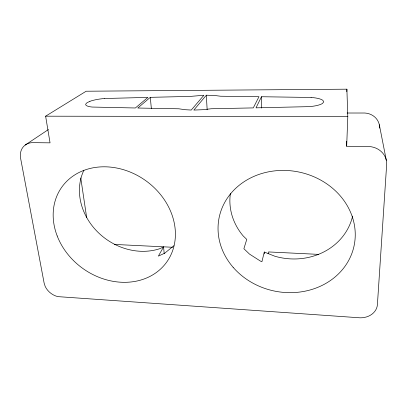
<?xml version="1.0" encoding="UTF-8"?>
<svg xmlns="http://www.w3.org/2000/svg" width="407" height="407" viewBox="0 0 407 407"><rect width="100%" height="100%" fill="white"/><g stroke="black" fill="none" stroke-linecap="round" stroke-linejoin="round"><path stroke-width="0.61" d="M346.795 91.687L346.886 89.179L86.167 91.224L45.62 116.188L50.051 142.847L32.087 142.638A17.191 14.082 46.6 0 0 20.35 154.416L20.609 158.323L44.129 283.094L45.177 286.375A15.385 11.981 35.1 0 0 57.86 296.627L360.093 317.821A17.593 14.459 5.1 0 0 377.406 304.634L386.65 164.759A19.546 17.679 -8.2 0 0 369.215 146.525L346.678 146.266L346.561 141.249M346.678 146.266L347.797 116.636L346.886 89.179M268.111 253.759L268.534 251.938L318.508 254.375M352.604 216.107A62.195 56.105 10 0 1 274.75 256.201L264.28 252.03L261.93 261.686L260.47 261.106L249.496 254.09L243.879 248.708L246.769 239.408L243.249 236.019A62.195 56.105 10 0 1 230.377 193.539M311.116 97.466L261.482 96.734L256.008 107.845L309.401 106.629A19.322 4.803 -1.1 0 0 322.578 103.383L323.702 101.872L322.914 100.397A19.322 4.803 -1.1 0 0 311.121 97.456M83.883 170.263A58.501 50.468 36.4 0 0 96.79 231.1A58.501 50.468 36.4 0 0 159.712 248.718L163.573 246.942L158.364 256.1L164.632 253.251L173.886 245.716M206.329 95.207L193.849 110.078L203.419 109.676L211.238 108.75L253.286 107.901L258.979 96.703L220.584 96.23L214.591 95.482L206.329 95.207L207.158 109.783M150.3 97.339L137.775 108.028L178.831 108.791L184.987 109.697L191.259 110.048L203.902 95.248L190.374 96.403L150.3 97.339L151.363 108.638M25.219 145.024L48.433 129.538M89.881 101.348L87.017 102.717L85.724 104.106A17.959 4.167 -5.6 0 0 92.14 107.051L135.358 107.987L147.909 97.395L104.441 98.519M347.115 113.014L364.886 113.019A16.524 15.242 -14.6 0 1 379.629 128.083M45.62 116.188L347.797 116.636M114.464 244.434L172.527 247.263M379.319 124.72L386.319 160.302M80.774 177.976L86.655 217.531M163.573 246.942L164.214 253.673M261.482 96.734L261.711 108.069M264.28 252.03L264.321 253.907M89.896 101.338A17.959 4.167 -5.6 0 1 104.457 98.509M57.214 236.004A64.469 54.014 35.6 0 0 161.772 267.882A64.469 54.014 35.6 0 0 123.865 169.805A64.469 54.014 35.6 0 0 57.214 236.004M233.13 267.307A68.936 60.76 11.9 0 0 350.585 256.573A68.936 60.76 11.9 0 0 276.231 170.721A68.936 60.76 11.9 0 0 233.13 267.307"/></g></svg>
